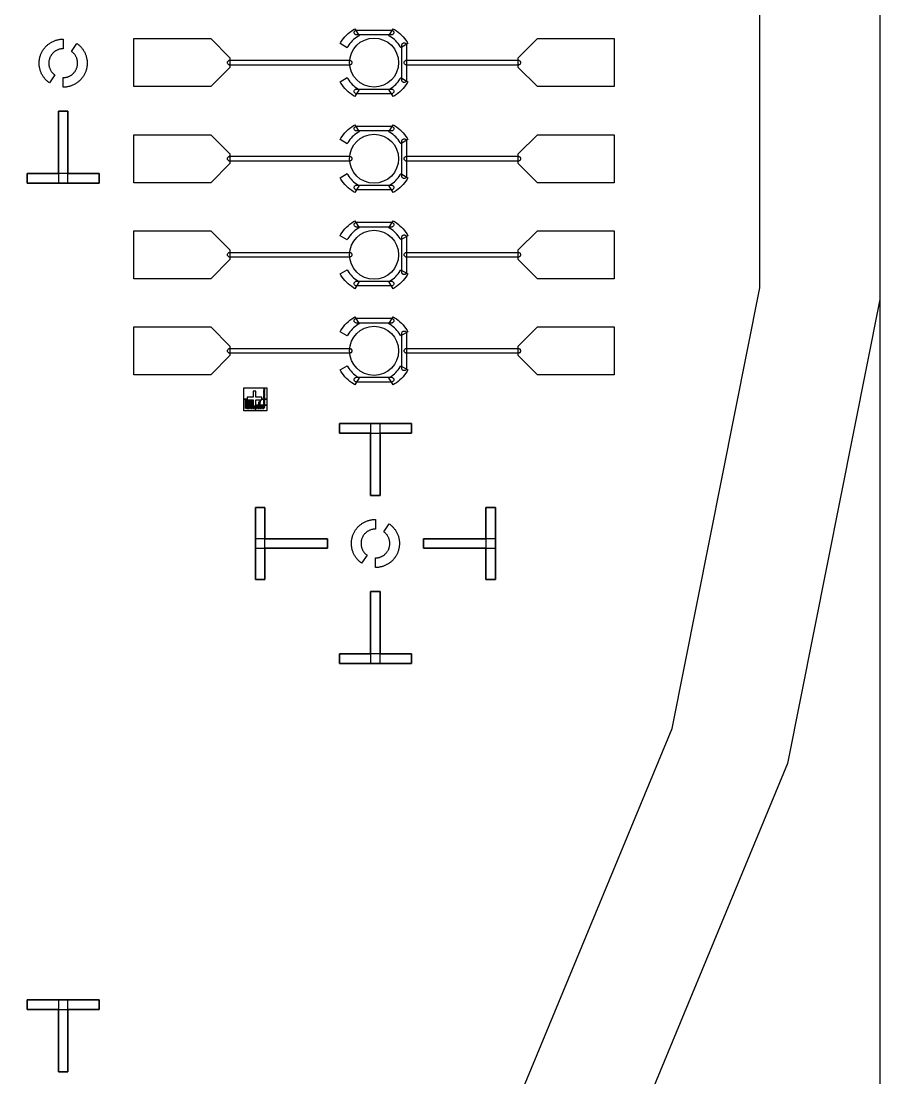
# Model space of a CAD drawing. Extents: x -17000 to 83000, y -61000 to 39000.
# Drawn here: x 65125 to 83000, y -32126 to -10126 of the extents above; entities that cross this region are included whole.
import ezdxf

# ---------------------------------------------------------------- set-up
doc = ezdxf.new("R2010")
doc.units = 0
doc.layers.add('Boundaries', color=3, linetype='CONTINUOUS')
doc.layers.add('Central Electrodes', color=2, linetype='CONTINUOUS')

# ---------------------------------------------------------------- blocks, each defined once
blk = doc.blocks.new('Half_moon_alignment1')
at = {"layer": 'Central Electrodes'}
for points in [[(-286.79, -409.58), (-299.5, -400.5), (-311.75, -391), (-324, -381), (-335.75, -370.75), (-347, -360), (-358, -349), (-368.75, -337.5), (-379.25, -326), (-389.25, -314), (-398.75, -301.5), (-408, -289), (-417, -276), (-425.25, -263), (-433.25, -249.5), (-441, -236), (-448, -222), (-454.75, -208), (-461, -193.5), (-466.75, -179), (-472.25, -164.5), (-477.25, -149.5), (-481.5, -134.5), (-485.5, -119.5), (-489, -104.25), (-492, -89), (-494.5, -73.5), (-496.75, -58), (-498.25, -42.5), (-499.25, -27), (-500, -11.25), (-500, 4.25), (-499.75, 20), (-498.75, 35.5), (-497.5, 51), (-495.5, 66.5), (-493.25, 82), (-490.5, 97.5), (-487.25, 112.75), (-483.5, 127.75), (-479.25, 143), (-474.5, 157.75), (-469.25, 172.5), (-463.75, 187), (-457.75, 201.5), (-451, 215.75), (-444.25, 229.75), (-436.75, 243.5), (-429, 257), (-420.75, 270.25), (-412, 283.25), (-403, 296), (-393.5, 308.5), (-383.75, 320.5), (-373.5, 332.5), (-363, 344), (-352, 355), (-340.75, 366), (-329.25, 376.5), (-317.25, 386.5), (-305, 396.25), (-292.5, 405.5), (-279.75, 414.5), (-266.5, 423), (-253.25, 431.25), (-239.75, 438.75), (-225.75, 446), (-211.75, 453), (-197.5, 459.25), (-183, 465.25), (-168.5, 470.75), (-153.75, 475.75), (-138.75, 480.5), (-123.75, 484.5), (-108.5, 488), (-93.25, 491.25), (-77.75, 494), (-62.25, 496.25), (-46.75, 497.75), (-31.25, 499), (-15.5, 499.75), (0, 500), (0, 300), (-12, 299.75), (-24, 299), (-36, 297.75), (-48, 296.25), (-59.75, 294), (-71.5, 291.25), (-83.25, 288.25), (-94.75, 284.75), (-106.25, 280.75), (-117.25, 276.25), (-128.25, 271.25), (-139, 265.75), (-149.75, 260), (-160, 253.75), (-170, 247.25), (-179.75, 240.25), (-189.25, 232.75), (-198.5, 225), (-207.5, 216.75), (-216, 208.25), (-224.25, 199.5), (-232, 190.25), (-239.5, 180.75), (-246.5, 171), (-253.25, 161), (-259.5, 150.75), (-265.25, 140.25), (-270.75, 129.5), (-275.75, 118.5), (-280.25, 107.25), (-284.25, 96), (-288, 84.5), (-291, 72.75), (-293.75, 61), (-296, 49.25), (-297.75, 37.25), (-299, 25.25), (-299.75, 13.25), (-300, 1.25), (-299.75, -10.75), (-299.25, -22.75), (-298, -34.75), (-296.25, -46.75), (-294.25, -58.75), (-291.75, -70.5), (-288.5, -82), (-285, -93.5), (-281, -105), (-276.75, -116.25), (-271.75, -127.25), (-266.5, -138), (-260.75, -148.5), (-254.5, -159), (-248, -169), (-241, -178.75), (-233.5, -188.25), (-225.75, -197.5), (-217.75, -206.5), (-209.25, -215), (-200.5, -223.25), (-191.25, -231.25), (-181.75, -238.75), (-172.07, -245.75)], [(0, -500), (0, -300), (12, -299.75), (24, -299), (36, -297.75), (48, -296.25), (59.75, -294), (71.5, -291.25), (83.25, -288.25), (94.75, -284.75), (106.25, -280.75), (117.25, -276.25), (128.25, -271.25), (139, -265.75), (149.75, -260), (160, -253.75), (170, -247.25), (179.75, -240.25), (189.25, -232.75), (198.5, -225), (207.5, -216.75), (216, -208.25), (224.25, -199.5), (232, -190.25), (239.5, -180.75), (246.5, -171), (253.25, -161), (259.5, -150.75), (265.25, -140.25), (270.75, -129.5), (275.75, -118.5), (280.25, -107.25), (284.25, -96), (288, -84.5), (291, -72.75), (293.75, -61), (296, -49.25), (297.75, -37.25), (299, -25.25), (299.75, -13.25), (300, -1.25), (299.75, 10.75), (299.25, 22.75), (298, 34.75), (296.25, 46.75), (294.25, 58.75), (291.75, 70.5), (288.5, 82), (285, 93.5), (281, 105), (276.75, 116.25), (271.75, 127.25), (266.5, 138), (260.75, 148.5), (254.5, 159), (248, 169), (241, 178.75), (233.5, 188.25), (225.75, 197.5), (217.75, 206.5), (209.25, 215), (200.5, 223.25), (191.25, 231.25), (181.75, 238.75), (172.07, 245.75), (286.79, 409.58), (299.5, 400.5), (311.75, 391), (324, 381), (335.75, 370.75), (347, 360), (358, 349), (368.75, 337.5), (379.25, 326), (389.25, 314), (398.75, 301.5), (408, 289), (417, 276), (425.25, 263), (433.25, 249.5), (441, 236), (448, 222), (454.75, 208), (461, 193.5), (466.75, 179), (472.25, 164.5), (477.25, 149.5), (481.5, 134.5), (485.5, 119.5), (489, 104.25), (492, 89), (494.5, 73.5), (496.75, 58), (498.25, 42.5), (499.25, 27), (500, 11.25), (500, -4.25), (499.75, -20), (498.75, -35.5), (497.5, -51), (495.5, -66.5), (493.25, -82), (490.5, -97.5), (487.25, -112.75), (483.5, -127.75), (479.25, -143), (474.5, -157.75), (469.25, -172.5), (463.75, -187), (457.75, -201.5), (451, -215.75), (444.25, -229.75), (436.75, -243.5), (429, -257), (420.75, -270.25), (412, -283.25), (403, -296), (393.5, -308.5), (383.75, -320.5), (373.5, -332.5), (363, -344), (352, -355), (340.75, -366), (329.25, -376.5), (317.25, -386.5), (305, -396.25), (292.5, -405.5), (279.75, -414.5), (266.5, -423), (253.25, -431.25), (239.75, -438.75), (225.75, -446), (211.75, -453), (197.5, -459.25), (183, -465.25), (168.5, -470.75), (153.75, -475.75), (138.75, -480.5), (123.75, -484.5), (108.5, -488), (93.25, -491.25), (77.75, -494), (62.25, -496.25), (46.75, -497.75), (31.25, -499), (15.5, -499.75)]]:
    blk.add_lwpolyline(points, close=True, dxfattribs=at)
blk = doc.blocks.new('BIG_photolith_alignment1')
at = {"layer": 'Central Electrodes'}
for points in [[(-225, -17.5), (-225, 225), (210, 225), (210, 190), (190, 190), (190, 185), (210, 185), (210, 180.5), (190, 180.5), (190, 175.5), (210, 175.5), (210, 171), (190, 171), (190, 166), (210, 166), (210, 161.5), (190, 161.5), (190, 156.5), (210, 156.5), (210, 152), (190, 152), (190, 147), (210, 147), (210, 142.5), (190, 142.5), (190, 137.5), (210, 137.5), (210, 133), (190, 133), (190, 128), (210, 128), (210, 123.5), (190, 123.5), (190, 118.5), (210, 118.5), (210, 114), (190, 114), (190, 109), (210, 109), (210, 104.5), (190, 104.5), (190, 99.5), (210, 99.5), (210, 95), (190, 95), (190, 90), (210, 90), (210, 85.5), (190, 85.5), (190, 80.5), (210, 80.5), (210, 76), (190, 76), (190, 71), (210, 71), (210, 66.5), (190, 66.5), (190, 61.5), (210, 61.5), (210, 57), (190, 57), (190, 52), (210, 52), (210, 47.5), (190, 47.5), (190, 42.5), (210, 42.5), (210, 38), (190, 38), (190, 33), (210, 33), (210, 28.5), (190, 28.5), (190, 23.5), (210, 23.5), (210, 19), (190, 19), (190, 14), (210, 14), (210, 9.5), (190, 9.5), (190, 4.5), (210, 4.5), (210, 0), (185, 0), (185, -5), (210, -5), (210, -9.5), (190, -9.5), (190, -14.5), (210, -14.5), (210, 225), (260, 225), (260, -17.5), (150, -17.5), (150, 25), (25, 25), (25, 150), (-25, 150), (-25, 25), (-150, 25), (-150, -17.5)], [(-225, -260), (-225, -17.5), (-185, -17.5), (-185, -190), (-190, -190), (-190, -210), (-185, -210), (-185, -17.5), (-175.5, -17.5), (-175.5, -190), (-180.5, -190), (-180.5, -210), (-175.5, -210), (-175.5, -17.5), (-166, -17.5), (-166, -190), (-171, -190), (-171, -210), (-166, -210), (-166, -17.5), (-156.5, -17.5), (-156.5, -190), (-161.5, -190), (-161.5, -210), (-156.5, -210), (-156.5, -17.5), (-150, -17.5), (-150, -25), (-147, -25), (-147, -190), (-152, -190), (-152, -210), (-147, -210), (-147, -25), (-137.5, -25), (-137.5, -190), (-142.5, -190), (-142.5, -210), (-137.5, -210), (-137.5, -25), (-128, -25), (-128, -190), (-133, -190), (-133, -210), (-128, -210), (-128, -25), (-118.5, -25), (-118.5, -190), (-123.5, -190), (-123.5, -210), (-118.5, -210), (-118.5, -25), (-109, -25), (-109, -190), (-114, -190), (-114, -210), (-109, -210), (-109, -25), (-99.5, -25), (-99.5, -190), (-104.5, -190), (-104.5, -210), (-99.5, -210), (-99.5, -25), (-90, -25), (-90, -190), (-95, -190), (-95, -210), (-90, -210), (-90, -25), (-80.5, -25), (-80.5, -190), (-85.5, -190), (-85.5, -210), (-80.5, -210), (-80.5, -25), (-71, -25), (-71, -190), (-76, -190), (-76, -210), (-71, -210), (-71, -25), (-61.5, -25), (-61.5, -190), (-66.5, -190), (-66.5, -210), (-61.5, -210), (-61.5, -25), (-52, -25), (-52, -190), (-57, -190), (-57, -210), (-52, -210), (-52, -25), (-42.5, -25), (-42.5, -190), (-47.5, -190), (-47.5, -210), (-42.5, -210), (-42.5, -25), (-33, -25), (-33, -190), (-38, -190), (-38, -210), (-33, -210), (-33, -25), (-25, -25), (-25, -150), (-23.5, -150), (-23.5, -190), (-28.5, -190), (-28.5, -210), (-23.5, -210), (-23.5, -150), (-14, -150), (-14, -190), (-19, -190), (-19, -210), (-14, -210), (-14, -150), (-4.5, -150), (-4.5, -190), (-9.5, -190), (-9.5, -210), (-4.5, -210), (-4.5, -150), (5, -150), (5, -185), (0, -185), (0, -210), (5, -210), (5, -150), (14.5, -150), (14.5, -190), (9.5, -190), (9.5, -210), (14.5, -210), (14.5, -150), (17.5, -150), (17.5, -260)], [(17.5, -260), (17.5, -150), (24, -150), (24, -190), (19, -190), (19, -210), (24, -210), (24, -150), (25, -150), (25, -138.75), (33.5, -138.75), (33.5, -190), (28.5, -190), (28.5, -210), (33.5, -210), (33.5, -138.75), (43, -138.75), (43, -190), (38, -190), (38, -210), (43, -210), (43, -138.75), (52.5, -138.75), (52.5, -190), (47.5, -190), (47.5, -210), (52.5, -210), (52.5, -138.75), (62, -138.75), (62, -190), (57, -190), (57, -210), (62, -210), (62, -138.75), (71.5, -138.75), (71.5, -190), (66.5, -190), (66.5, -210), (71.5, -210), (71.5, -138.75), (81, -138.75), (81, -190), (76, -190), (76, -210), (81, -210), (81, -138.75), (90.5, -138.75), (90.5, -190), (85.5, -190), (85.5, -210), (90.5, -210), (90.5, -138.75), (100, -138.75), (100, -190), (95, -190), (95, -210), (100, -210), (100, -138.75), (109.5, -138.75), (109.5, -190), (104.5, -190), (104.5, -210), (109.5, -210), (109.5, -138.75), (119, -138.75), (119, -190), (114, -190), (114, -210), (119, -210), (119, -138.75), (128.5, -138.75), (128.5, -190), (123.5, -190), (123.5, -210), (128.5, -210), (128.5, -138.75), (138, -138.75), (138, -190), (133, -190), (133, -210), (138, -210), (138, -138.75), (147.5, -138.75), (147.5, -190), (142.5, -190), (142.5, -210), (147.5, -210), (147.5, -138.75), (157, -138.75), (157, -190), (152, -190), (152, -210), (157, -210), (157, -138.75), (166.5, -138.75), (166.5, -190), (161.5, -190), (161.5, -210), (166.5, -210), (166.5, -138.75), (176, -138.75), (176, -190), (171, -190), (171, -210), (176, -210), (176, -138.75), (185.5, -138.75), (185.5, -190), (180.5, -190), (180.5, -210), (185.5, -210), (185.5, -138.75), (210, -138.75), (210, -142.5), (190, -142.5), (190, -147.5), (210, -147.5), (210, -152), (190, -152), (190, -157), (210, -157), (210, -161.5), (190, -161.5), (190, -166.5), (210, -166.5), (210, -171), (190, -171), (190, -176), (210, -176), (210, -180.5), (190, -180.5), (190, -185.5), (210, -185.5), (210, -190), (190, -190), (190, -210), (195, -210), (195, -195), (210, -195), (210, -138.75), (260, -138.75), (260, -260)], [(25, -138.75), (25, -25), (117.5, -25), (117.5, -77.5), (82.5, -77.5), (82.5, -122.5), (117.5, -122.5), (117.5, -25), (150, -25), (150, -17.5), (210, -17.5), (210, -19), (190, -19), (190, -24), (210, -24), (210, -28.5), (190, -28.5), (190, -33.5), (210, -33.5), (210, -38), (190, -38), (190, -43), (210, -43), (210, -47.5), (190, -47.5), (190, -52.5), (210, -52.5), (210, -57), (190, -57), (190, -62), (210, -62), (210, -66.5), (190, -66.5), (190, -71.5), (210, -71.5), (210, -76), (190, -76), (190, -81), (210, -81), (210, -85.5), (190, -85.5), (190, -90.5), (210, -90.5), (210, -95), (190, -95), (190, -100), (210, -100), (210, -104.5), (190, -104.5), (190, -109.5), (210, -109.5), (210, -114), (190, -114), (190, -119), (210, -119), (210, -123.5), (190, -123.5), (190, -128.5), (210, -128.5), (210, -133), (190, -133), (190, -138), (210, -138), (210, -17.5), (260, -17.5), (260, -138.75)], [(92.5, -117.5), (87.5, -112.5), (87.5, -87.5), (92.5, -82.5), (107.5, -82.5), (112.5, -87.5), (112.5, -112.5), (107.5, -117.5), (92.5, -117.5), (92.5, -110), (95, -112.5), (105, -112.5), (107.5, -110), (107.5, -90), (105, -87.5), (95, -87.5), (92.5, -90)]]:
    blk.add_lwpolyline(points, close=True, dxfattribs=at)

msp = doc.modelspace()

# ---------------------------------------------------------------- linework, layer by layer
at = {"layer": 'Boundaries'}
msp.add_lwpolyline([(-17000, -61000), (-17000, 39000), (83000, 39000), (83000, -61000)], close=True, dxfattribs=at)
at = {"layer": 'Central Electrodes'}
for points in [[(37924.57, 39000), (47584.462, 37078.528), (56683.881, 33309.425), (64873.142, 27837.536), (71837.536, 20873.142), (77309.425, 12683.881), (81078.528, 3584.462), (83000, -6075.43), (83000, -15924.57), (81078.528, -25584.462), (77309.425, -34683.881), (71837.536, -42873.142), (64873.142, -49837.536), (56683.881, -55309.425), (47584.462, -59078.528), (37924.57, -61000)], [(37678.342, -58500), (46855.239, -56674.602), (55499.687, -53093.954), (63279.485, -47895.659), (69895.659, -41279.485), (75093.954, -33499.687), (78674.602, -24855.239), (80500, -15678.342), (80500, -6321.658), (78674.602, 2855.239), (75093.954, 11499.687), (69895.659, 19279.485), (63279.485, 25895.659), (55499.687, 31093.954), (46855.239, 34674.602), (37678.342, 36500)], [(65899.137, -11998.084), (65899.137, -13498.084)], [(66099.137, -11998.084), (65899.137, -11998.084)], [(66099.137, -13498.084), (66099.137, -11998.084)], [(66749.137, -13298.084), (65249.137, -13298.084)], [(65249.137, -13298.084), (65249.137, -13498.084)], [(66749.137, -13498.084), (66749.137, -13298.084)], [(65249.137, -13498.084), (66749.137, -13498.084)], [(65899.137, -13498.084), (66099.137, -13498.084)], [(73249.865, -18501.916), (71749.865, -18501.916)], [(71749.865, -18501.916), (71749.865, -18701.916)], [(72399.865, -18501.916), (72399.865, -20001.916)], [(72599.865, -18501.916), (72399.865, -18501.916)], [(72599.865, -20001.916), (72599.865, -18501.916)], [(73249.865, -18701.916), (73249.865, -18501.916)], [(71749.865, -18701.916), (73249.865, -18701.916)], [(72399.865, -20001.916), (72599.865, -20001.916)], [(69999.865, -20251.916), (69999.865, -21751.916)], [(70199.865, -20251.916), (69999.865, -20251.916)], [(70199.865, -21751.916), (70199.865, -20251.916)], [(74800.136, -20250.973), (74800.136, -21750.973)], [(75000.136, -20250.973), (74800.136, -20250.973)], [(75000.136, -21750.973), (75000.136, -20250.973)], [(71499.865, -20901.916), (69999.865, -20901.916)], [(69999.865, -20901.916), (69999.865, -21101.916)], [(69999.865, -21101.916), (71499.865, -21101.916)], [(71499.865, -21101.916), (71499.865, -20901.916)], [(75000.136, -20900.973), (73500.136, -20900.973)], [(73500.136, -20900.973), (73500.136, -21100.973)], [(73500.136, -21100.973), (75000.136, -21100.973)], [(75000.136, -21100.973), (75000.136, -20900.973)], [(69999.865, -21751.916), (70199.865, -21751.916)], [(74800.136, -21750.973), (75000.136, -21750.973)], [(72399.137, -21998.084), (72399.137, -23498.084)], [(72599.137, -21998.084), (72399.137, -21998.084)], [(72599.137, -23498.084), (72599.137, -21998.084)], [(71749.137, -23298.084), (71749.137, -23498.084)], [(73249.137, -23298.084), (71749.137, -23298.084)], [(73249.137, -23498.084), (73249.137, -23298.084)], [(71749.137, -23498.084), (73249.137, -23498.084)], [(72399.137, -23498.084), (72599.137, -23498.084)], [(65249.865, -30501.916), (65249.865, -30701.916)], [(66749.865, -30501.916), (65249.865, -30501.916)], [(65899.865, -30501.916), (65899.865, -32001.916)], [(66099.865, -30501.916), (65899.865, -30501.916)], [(66099.865, -32001.916), (66099.865, -30501.916)], [(66749.865, -30701.916), (66749.865, -30501.916)], [(65249.865, -30701.916), (66749.865, -30701.916)], [(65899.865, -32001.916), (66099.865, -32001.916)]]:
    msp.add_lwpolyline(points, dxfattribs=at)
for points in [[(71910.987, -10679.021), (71763.764, -10594.021), (71780.547, -10564.95), (71806.451, -10525.567), (71834.598, -10487.759), (71864.898, -10451.648), (71897.245, -10417.362), (71931.531, -10385.015), (71967.642, -10354.715), (72005.45, -10326.568), (72044.833, -10300.664), (72073.904, -10283.881), (72158.904, -10431.104), (72134.117, -10445.416), (72103.001, -10465.882), (72073.123, -10488.124), (72044.595, -10512.062), (72017.504, -10537.621), (71991.945, -10564.712), (71968.007, -10593.24), (71945.765, -10623.118), (71925.299, -10654.234)], [(72102.819, -10412.493), (72093.16, -10410.572), (72084.06, -10406.802), (72075.871, -10401.331), (72068.906, -10394.366), (72063.435, -10386.177), (72059.665, -10377.077), (72057.744, -10367.418), (72057.744, -10357.568), (72059.665, -10347.909), (72063.435, -10338.809), (72068.906, -10330.62), (72075.871, -10323.655), (72084.06, -10318.184), (72093.16, -10314.414), (72102.819, -10312.493), (72837.669, -10312.493), (72847.328, -10314.414), (72856.428, -10318.184), (72864.617, -10323.655), (72871.582, -10330.62), (72877.053, -10338.809), (72880.823, -10347.909), (72882.744, -10357.568), (72882.744, -10367.418), (72880.823, -10377.077), (72877.053, -10386.177), (72871.582, -10394.366), (72864.617, -10401.331), (72856.428, -10406.802), (72847.328, -10410.572), (72837.669, -10412.493)], [(73029.501, -10679.021), (73015.189, -10654.234), (72994.723, -10623.118), (72972.481, -10593.24), (72948.543, -10564.712), (72922.984, -10537.621), (72895.893, -10512.062), (72867.365, -10488.124), (72837.487, -10465.882), (72806.371, -10445.416), (72781.584, -10431.104), (72866.584, -10283.881), (72895.655, -10300.664), (72935.038, -10326.568), (72972.846, -10354.715), (73008.957, -10385.015), (73043.243, -10417.362), (73075.59, -10451.648), (73105.89, -10487.759), (73134.037, -10525.567), (73159.941, -10564.95), (73176.724, -10594.022)], [(67470.244, -11490.361), (67470.244, -10490.361), (69070.244, -10490.361), (69470.244, -10890.361), (69470.244, -11090.361), (69070.244, -11490.361)], [(75870.244, -11490.361), (75470.244, -11090.361), (75470.244, -10890.361), (75870.244, -10490.361), (77470.244, -10490.361), (77470.244, -11490.361)], [(73093.187, -11402.861), (73083.528, -11400.94), (73074.428, -11397.17), (73066.239, -11391.699), (73059.274, -11384.734), (73053.803, -11376.545), (73050.033, -11367.445), (73048.112, -11357.786), (73048.112, -10622.936), (73050.033, -10613.277), (73053.803, -10604.177), (73059.274, -10595.988), (73066.239, -10589.023), (73074.428, -10583.552), (73083.528, -10579.782), (73093.187, -10577.861), (73103.037, -10577.861), (73112.696, -10579.782), (73121.796, -10583.552), (73129.985, -10589.023), (73136.95, -10595.988), (73142.421, -10604.177), (73146.191, -10613.277), (73148.112, -10622.936), (73148.112, -11357.786), (73146.191, -11367.445), (73142.421, -11376.545), (73136.95, -11384.734), (73129.985, -11391.699), (73121.796, -11397.17), (73112.696, -11400.94), (73103.037, -11402.861)], [(69465.319, -11040.361), (69455.66, -11038.44), (69446.56, -11034.67), (69438.371, -11029.199), (69431.406, -11022.234), (69425.935, -11014.045), (69422.165, -11004.945), (69420.244, -10995.286), (69420.244, -10985.436), (69422.165, -10975.777), (69425.935, -10966.677), (69431.406, -10958.488), (69438.371, -10951.523), (69446.56, -10946.052), (69455.66, -10942.282), (69465.319, -10940.361), (71964.917, -10940.361), (71974.576, -10942.282), (71983.676, -10946.052), (71991.865, -10951.523), (71998.83, -10958.488), (72004.301, -10966.677), (72008.071, -10975.777), (72009.992, -10985.436), (72009.992, -10995.286), (72008.071, -11004.945), (72004.301, -11014.045), (71998.83, -11022.234), (71991.865, -11029.199), (71983.676, -11034.67), (71974.576, -11038.44), (71964.917, -11040.361)], [(73143.187, -11040.361), (73133.528, -11038.44), (73124.428, -11034.67), (73116.239, -11029.199), (73109.274, -11022.234), (73103.803, -11014.045), (73100.033, -11004.945), (73098.112, -10995.286), (73098.112, -10985.436), (73100.033, -10975.777), (73103.803, -10966.677), (73109.274, -10958.488), (73116.239, -10951.523), (73124.428, -10946.052), (73133.528, -10942.282), (73143.187, -10940.361), (75475.169, -10940.361), (75484.828, -10942.282), (75493.928, -10946.052), (75502.117, -10951.523), (75509.082, -10958.488), (75514.553, -10966.677), (75518.323, -10975.777), (75520.244, -10985.436), (75520.244, -10995.286), (75518.323, -11004.945), (75514.553, -11014.045), (75509.082, -11022.234), (75502.117, -11029.199), (75493.928, -11034.67), (75484.828, -11038.44), (75475.169, -11040.361)], [(72073.904, -11696.841), (72044.833, -11680.058), (72005.45, -11654.155), (71967.642, -11626.007), (71931.531, -11595.707), (71897.245, -11563.36), (71864.898, -11529.074), (71834.598, -11492.963), (71806.451, -11455.155), (71780.547, -11415.772), (71763.764, -11386.701), (71910.987, -11301.701), (71925.299, -11326.488), (71945.765, -11357.604), (71968.007, -11387.482), (71991.945, -11416.01), (72017.504, -11443.101), (72044.595, -11468.66), (72073.123, -11492.598), (72103.001, -11514.841), (72134.117, -11535.306), (72158.904, -11549.618)], [(72866.584, -11696.841), (72781.584, -11549.618), (72806.371, -11535.306), (72837.487, -11514.841), (72867.365, -11492.598), (72895.893, -11468.66), (72922.984, -11443.101), (72948.543, -11416.01), (72972.481, -11387.482), (72994.723, -11357.604), (73015.189, -11326.488), (73029.501, -11301.701), (73176.724, -11386.701), (73159.941, -11415.772), (73134.037, -11455.155), (73105.89, -11492.963), (73075.59, -11529.074), (73043.243, -11563.36), (73008.957, -11595.707), (72972.846, -11626.007), (72935.038, -11654.155), (72895.655, -11680.058)], [(72102.819, -11640.361), (72093.16, -11638.44), (72084.06, -11634.67), (72075.871, -11629.199), (72068.906, -11622.234), (72063.435, -11614.045), (72059.665, -11604.945), (72057.744, -11595.286), (72057.744, -11585.436), (72059.665, -11575.777), (72063.435, -11566.677), (72068.906, -11558.488), (72075.871, -11551.523), (72084.06, -11546.052), (72093.16, -11542.282), (72102.819, -11540.361), (72837.669, -11540.361), (72847.328, -11542.282), (72856.428, -11546.052), (72864.617, -11551.523), (72871.582, -11558.488), (72877.053, -11566.677), (72880.823, -11575.777), (72882.744, -11585.436), (72882.744, -11595.286), (72880.823, -11604.945), (72877.053, -11614.045), (72871.582, -11622.234), (72864.617, -11629.199), (72856.428, -11634.67), (72847.328, -11638.44), (72837.669, -11640.361)], [(65249.137, -13498.084), (65249.137, -13298.084), (65899.137, -13298.084), (65899.137, -11998.084), (66099.137, -11998.084), (66099.137, -13298.084), (66749.137, -13298.084), (66749.137, -13498.084)], [(71910.987, -12679.021), (71763.764, -12594.021), (71780.547, -12564.95), (71806.451, -12525.567), (71834.598, -12487.759), (71864.898, -12451.648), (71897.245, -12417.362), (71931.531, -12385.015), (71967.642, -12354.715), (72005.45, -12326.568), (72044.833, -12300.664), (72073.904, -12283.881), (72158.904, -12431.104), (72134.117, -12445.416), (72103.001, -12465.882), (72073.123, -12488.124), (72044.595, -12512.062), (72017.504, -12537.621), (71991.945, -12564.712), (71968.007, -12593.24), (71945.765, -12623.118), (71925.299, -12654.234)], [(72102.819, -12412.493), (72093.16, -12410.572), (72084.06, -12406.802), (72075.871, -12401.331), (72068.906, -12394.366), (72063.435, -12386.177), (72059.665, -12377.077), (72057.744, -12367.418), (72057.744, -12357.568), (72059.665, -12347.909), (72063.435, -12338.809), (72068.906, -12330.62), (72075.871, -12323.655), (72084.06, -12318.184), (72093.16, -12314.414), (72102.819, -12312.493), (72837.669, -12312.493), (72847.328, -12314.414), (72856.428, -12318.184), (72864.617, -12323.655), (72871.582, -12330.62), (72877.053, -12338.809), (72880.823, -12347.909), (72882.744, -12357.568), (72882.744, -12367.418), (72880.823, -12377.077), (72877.053, -12386.177), (72871.582, -12394.366), (72864.617, -12401.331), (72856.428, -12406.802), (72847.328, -12410.572), (72837.669, -12412.493)], [(73029.501, -12679.021), (73015.189, -12654.234), (72994.723, -12623.118), (72972.481, -12593.24), (72948.543, -12564.712), (72922.984, -12537.621), (72895.893, -12512.062), (72867.365, -12488.124), (72837.487, -12465.882), (72806.371, -12445.416), (72781.584, -12431.104), (72866.584, -12283.881), (72895.655, -12300.664), (72935.038, -12326.568), (72972.846, -12354.715), (73008.957, -12385.015), (73043.243, -12417.362), (73075.59, -12451.648), (73105.89, -12487.759), (73134.037, -12525.567), (73159.941, -12564.95), (73176.724, -12594.021)], [(67470.244, -13490.361), (67470.244, -12490.361), (69070.244, -12490.361), (69470.244, -12890.361), (69470.244, -13090.361), (69070.244, -13490.361)], [(75870.244, -13490.361), (75470.244, -13090.361), (75470.244, -12890.361), (75870.244, -12490.361), (77470.244, -12490.361), (77470.244, -13490.361)], [(73093.187, -13402.861), (73083.528, -13400.94), (73074.428, -13397.17), (73066.239, -13391.699), (73059.274, -13384.734), (73053.803, -13376.545), (73050.033, -13367.445), (73048.112, -13357.786), (73048.112, -12622.936), (73050.033, -12613.277), (73053.803, -12604.177), (73059.274, -12595.988), (73066.239, -12589.023), (73074.428, -12583.552), (73083.528, -12579.782), (73093.187, -12577.861), (73103.037, -12577.861), (73112.696, -12579.782), (73121.796, -12583.552), (73129.985, -12589.023), (73136.95, -12595.988), (73142.421, -12604.177), (73146.191, -12613.277), (73148.112, -12622.936), (73148.112, -13357.786), (73146.191, -13367.445), (73142.421, -13376.545), (73136.95, -13384.734), (73129.985, -13391.699), (73121.796, -13397.17), (73112.696, -13400.94), (73103.037, -13402.861)], [(69465.319, -13040.361), (69455.66, -13038.44), (69446.56, -13034.67), (69438.371, -13029.199), (69431.406, -13022.234), (69425.935, -13014.045), (69422.165, -13004.945), (69420.244, -12995.286), (69420.244, -12985.436), (69422.165, -12975.777), (69425.935, -12966.677), (69431.406, -12958.488), (69438.371, -12951.523), (69446.56, -12946.052), (69455.66, -12942.282), (69465.319, -12940.361), (71964.917, -12940.361), (71974.576, -12942.282), (71983.676, -12946.052), (71991.865, -12951.523), (71998.83, -12958.488), (72004.301, -12966.677), (72008.071, -12975.777), (72009.992, -12985.436), (72009.992, -12995.286), (72008.071, -13004.945), (72004.301, -13014.045), (71998.83, -13022.234), (71991.865, -13029.199), (71983.676, -13034.67), (71974.576, -13038.44), (71964.917, -13040.361)], [(73143.187, -13040.361), (73133.528, -13038.44), (73124.428, -13034.67), (73116.239, -13029.199), (73109.274, -13022.234), (73103.803, -13014.045), (73100.033, -13004.945), (73098.112, -12995.286), (73098.112, -12985.436), (73100.033, -12975.777), (73103.803, -12966.677), (73109.274, -12958.488), (73116.239, -12951.523), (73124.428, -12946.052), (73133.528, -12942.282), (73143.187, -12940.361), (75475.169, -12940.361), (75484.828, -12942.282), (75493.928, -12946.052), (75502.117, -12951.523), (75509.082, -12958.488), (75514.553, -12966.677), (75518.323, -12975.777), (75520.244, -12985.436), (75520.244, -12995.286), (75518.323, -13004.945), (75514.553, -13014.045), (75509.082, -13022.234), (75502.117, -13029.199), (75493.928, -13034.67), (75484.828, -13038.44), (75475.169, -13040.361)], [(72073.904, -13696.841), (72044.833, -13680.058), (72005.45, -13654.155), (71967.642, -13626.007), (71931.531, -13595.707), (71897.245, -13563.36), (71864.898, -13529.074), (71834.598, -13492.963), (71806.451, -13455.155), (71780.547, -13415.772), (71763.764, -13386.701), (71910.987, -13301.701), (71925.299, -13326.488), (71945.765, -13357.604), (71968.007, -13387.482), (71991.945, -13416.01), (72017.504, -13443.101), (72044.595, -13468.66), (72073.123, -13492.598), (72103.001, -13514.841), (72134.117, -13535.306), (72158.904, -13549.618)], [(72866.584, -13696.841), (72781.584, -13549.618), (72806.371, -13535.306), (72837.487, -13514.841), (72867.365, -13492.598), (72895.893, -13468.66), (72922.984, -13443.101), (72948.543, -13416.01), (72972.481, -13387.482), (72994.723, -13357.604), (73015.189, -13326.488), (73029.501, -13301.701), (73176.724, -13386.701), (73159.941, -13415.772), (73134.037, -13455.155), (73105.89, -13492.963), (73075.59, -13529.074), (73043.243, -13563.36), (73008.957, -13595.707), (72972.846, -13626.007), (72935.038, -13654.155), (72895.655, -13680.058)], [(72102.819, -13640.361), (72093.16, -13638.44), (72084.06, -13634.67), (72075.871, -13629.199), (72068.906, -13622.234), (72063.435, -13614.045), (72059.665, -13604.945), (72057.744, -13595.286), (72057.744, -13585.436), (72059.665, -13575.777), (72063.435, -13566.677), (72068.906, -13558.488), (72075.871, -13551.523), (72084.06, -13546.052), (72093.16, -13542.282), (72102.819, -13540.361), (72837.669, -13540.361), (72847.328, -13542.282), (72856.428, -13546.052), (72864.617, -13551.523), (72871.582, -13558.488), (72877.053, -13566.677), (72880.823, -13575.777), (72882.744, -13585.436), (72882.744, -13595.286), (72880.823, -13604.945), (72877.053, -13614.045), (72871.582, -13622.234), (72864.617, -13629.199), (72856.428, -13634.67), (72847.328, -13638.44), (72837.669, -13640.361)], [(71910.987, -14679.021), (71763.764, -14594.021), (71780.547, -14564.95), (71806.451, -14525.567), (71834.598, -14487.759), (71864.898, -14451.648), (71897.245, -14417.362), (71931.531, -14385.015), (71967.642, -14354.715), (72005.45, -14326.568), (72044.833, -14300.664), (72073.904, -14283.881), (72158.904, -14431.104), (72134.117, -14445.416), (72103.001, -14465.882), (72073.123, -14488.124), (72044.595, -14512.062), (72017.504, -14537.621), (71991.945, -14564.712), (71968.007, -14593.24), (71945.765, -14623.118), (71925.299, -14654.234)], [(73029.501, -14679.021), (73015.189, -14654.234), (72994.723, -14623.118), (72972.481, -14593.24), (72948.543, -14564.712), (72922.984, -14537.621), (72895.893, -14512.062), (72867.365, -14488.124), (72837.487, -14465.882), (72806.371, -14445.416), (72781.584, -14431.104), (72866.584, -14283.881), (72895.655, -14300.664), (72935.038, -14326.568), (72972.846, -14354.715), (73008.957, -14385.015), (73043.243, -14417.362), (73075.59, -14451.648), (73105.89, -14487.759), (73134.037, -14525.567), (73159.941, -14564.95), (73176.724, -14594.022)], [(67470.244, -15490.361), (67470.244, -14490.361), (69070.244, -14490.361), (69470.244, -14890.361), (69470.244, -15090.361), (69070.244, -15490.361)], [(72102.819, -14412.493), (72093.16, -14410.572), (72084.06, -14406.802), (72075.871, -14401.331), (72068.906, -14394.366), (72063.435, -14386.177), (72059.665, -14377.077), (72057.744, -14367.418), (72057.744, -14357.568), (72059.665, -14347.909), (72063.435, -14338.809), (72068.906, -14330.62), (72075.871, -14323.655), (72084.06, -14318.184), (72093.16, -14314.414), (72102.819, -14312.493), (72837.669, -14312.493), (72847.328, -14314.414), (72856.428, -14318.184), (72864.617, -14323.655), (72871.582, -14330.62), (72877.053, -14338.809), (72880.823, -14347.909), (72882.744, -14357.568), (72882.744, -14367.418), (72880.823, -14377.077), (72877.053, -14386.177), (72871.582, -14394.366), (72864.617, -14401.331), (72856.428, -14406.802), (72847.328, -14410.572), (72837.669, -14412.493)], [(75870.244, -15490.361), (75470.244, -15090.361), (75470.244, -14890.361), (75870.244, -14490.361), (77470.244, -14490.361), (77470.244, -15490.361)], [(73093.187, -15402.861), (73083.528, -15400.94), (73074.428, -15397.17), (73066.239, -15391.699), (73059.274, -15384.734), (73053.803, -15376.545), (73050.033, -15367.445), (73048.112, -15357.786), (73048.112, -14622.936), (73050.033, -14613.277), (73053.803, -14604.177), (73059.274, -14595.988), (73066.239, -14589.023), (73074.428, -14583.552), (73083.528, -14579.782), (73093.187, -14577.861), (73103.037, -14577.861), (73112.696, -14579.782), (73121.796, -14583.552), (73129.985, -14589.023), (73136.95, -14595.988), (73142.421, -14604.177), (73146.191, -14613.277), (73148.112, -14622.936), (73148.112, -15357.786), (73146.191, -15367.445), (73142.421, -15376.545), (73136.95, -15384.734), (73129.985, -15391.699), (73121.796, -15397.17), (73112.696, -15400.94), (73103.037, -15402.861)], [(69465.319, -15040.361), (69455.66, -15038.44), (69446.56, -15034.67), (69438.371, -15029.199), (69431.406, -15022.234), (69425.935, -15014.045), (69422.165, -15004.945), (69420.244, -14995.286), (69420.244, -14985.436), (69422.165, -14975.777), (69425.935, -14966.677), (69431.406, -14958.488), (69438.371, -14951.523), (69446.56, -14946.052), (69455.66, -14942.282), (69465.319, -14940.361), (71964.917, -14940.361), (71974.576, -14942.282), (71983.676, -14946.052), (71991.865, -14951.523), (71998.83, -14958.488), (72004.301, -14966.677), (72008.071, -14975.777), (72009.992, -14985.436), (72009.992, -14995.286), (72008.071, -15004.945), (72004.301, -15014.045), (71998.83, -15022.234), (71991.865, -15029.199), (71983.676, -15034.67), (71974.576, -15038.44), (71964.917, -15040.361)], [(73143.187, -15040.361), (73133.528, -15038.44), (73124.428, -15034.67), (73116.239, -15029.199), (73109.274, -15022.234), (73103.803, -15014.045), (73100.033, -15004.945), (73098.112, -14995.286), (73098.112, -14985.436), (73100.033, -14975.777), (73103.803, -14966.677), (73109.274, -14958.488), (73116.239, -14951.523), (73124.428, -14946.052), (73133.528, -14942.282), (73143.187, -14940.361), (75475.169, -14940.361), (75484.828, -14942.282), (75493.928, -14946.052), (75502.117, -14951.523), (75509.082, -14958.488), (75514.553, -14966.677), (75518.323, -14975.777), (75520.244, -14985.436), (75520.244, -14995.286), (75518.323, -15004.945), (75514.553, -15014.045), (75509.082, -15022.234), (75502.117, -15029.199), (75493.928, -15034.67), (75484.828, -15038.44), (75475.169, -15040.361)], [(72073.904, -15696.841), (72044.833, -15680.058), (72005.45, -15654.155), (71967.642, -15626.007), (71931.531, -15595.707), (71897.245, -15563.36), (71864.898, -15529.074), (71834.598, -15492.963), (71806.451, -15455.155), (71780.547, -15415.772), (71763.764, -15386.701), (71910.987, -15301.701), (71925.299, -15326.488), (71945.765, -15357.604), (71968.007, -15387.482), (71991.945, -15416.01), (72017.504, -15443.101), (72044.595, -15468.66), (72073.123, -15492.598), (72103.001, -15514.841), (72134.117, -15535.306), (72158.904, -15549.618)], [(72866.584, -15696.841), (72781.584, -15549.618), (72806.371, -15535.306), (72837.487, -15514.841), (72867.365, -15492.598), (72895.893, -15468.66), (72922.984, -15443.101), (72948.543, -15416.01), (72972.481, -15387.482), (72994.723, -15357.604), (73015.189, -15326.488), (73029.501, -15301.701), (73176.724, -15386.701), (73159.941, -15415.772), (73134.037, -15455.155), (73105.89, -15492.963), (73075.59, -15529.074), (73043.243, -15563.36), (73008.957, -15595.707), (72972.846, -15626.007), (72935.038, -15654.155), (72895.655, -15680.058)], [(72102.819, -15640.361), (72093.16, -15638.44), (72084.06, -15634.67), (72075.871, -15629.199), (72068.906, -15622.234), (72063.435, -15614.045), (72059.665, -15604.945), (72057.744, -15595.286), (72057.744, -15585.436), (72059.665, -15575.777), (72063.435, -15566.677), (72068.906, -15558.488), (72075.871, -15551.523), (72084.06, -15546.052), (72093.16, -15542.282), (72102.819, -15540.361), (72837.669, -15540.361), (72847.328, -15542.282), (72856.428, -15546.052), (72864.617, -15551.523), (72871.582, -15558.488), (72877.053, -15566.677), (72880.823, -15575.777), (72882.744, -15585.436), (72882.744, -15595.286), (72880.823, -15604.945), (72877.053, -15614.045), (72871.582, -15622.234), (72864.617, -15629.199), (72856.428, -15634.67), (72847.328, -15638.44), (72837.669, -15640.361)], [(67470.244, -17490.361), (67470.244, -16490.361), (69070.244, -16490.361), (69470.244, -16890.361), (69470.244, -17090.361), (69070.244, -17490.361)], [(71910.987, -16679.021), (71763.764, -16594.021), (71780.547, -16564.95), (71806.451, -16525.567), (71834.598, -16487.759), (71864.898, -16451.648), (71897.245, -16417.362), (71931.531, -16385.015), (71967.642, -16354.715), (72005.45, -16326.568), (72044.833, -16300.664), (72073.904, -16283.881), (72158.904, -16431.104), (72134.117, -16445.416), (72103.001, -16465.882), (72073.123, -16488.124), (72044.595, -16512.062), (72017.504, -16537.621), (71991.945, -16564.712), (71968.007, -16593.24), (71945.765, -16623.118), (71925.299, -16654.234)], [(72102.819, -16412.493), (72093.16, -16410.572), (72084.06, -16406.802), (72075.871, -16401.331), (72068.906, -16394.366), (72063.435, -16386.177), (72059.665, -16377.077), (72057.744, -16367.418), (72057.744, -16357.568), (72059.665, -16347.909), (72063.435, -16338.809), (72068.906, -16330.62), (72075.871, -16323.655), (72084.06, -16318.184), (72093.16, -16314.414), (72102.819, -16312.493), (72837.669, -16312.493), (72847.328, -16314.414), (72856.428, -16318.184), (72864.617, -16323.655), (72871.582, -16330.62), (72877.053, -16338.809), (72880.823, -16347.909), (72882.744, -16357.568), (72882.744, -16367.418), (72880.823, -16377.077), (72877.053, -16386.177), (72871.582, -16394.366), (72864.617, -16401.331), (72856.428, -16406.802), (72847.328, -16410.572), (72837.669, -16412.493)], [(73029.501, -16679.021), (73015.189, -16654.234), (72994.723, -16623.118), (72972.481, -16593.24), (72948.543, -16564.712), (72922.984, -16537.621), (72895.893, -16512.062), (72867.365, -16488.124), (72837.487, -16465.882), (72806.371, -16445.416), (72781.584, -16431.104), (72866.584, -16283.881), (72895.655, -16300.664), (72935.038, -16326.568), (72972.846, -16354.715), (73008.957, -16385.015), (73043.243, -16417.362), (73075.59, -16451.648), (73105.89, -16487.759), (73134.037, -16525.567), (73159.941, -16564.95), (73176.724, -16594.022)], [(75870.244, -17490.361), (75470.244, -17090.361), (75470.244, -16890.361), (75870.244, -16490.361), (77470.244, -16490.361), (77470.244, -17490.361)], [(73093.187, -17402.861), (73083.528, -17400.94), (73074.428, -17397.17), (73066.239, -17391.699), (73059.274, -17384.734), (73053.803, -17376.545), (73050.033, -17367.445), (73048.112, -17357.786), (73048.112, -16622.936), (73050.033, -16613.277), (73053.803, -16604.177), (73059.274, -16595.988), (73066.239, -16589.023), (73074.428, -16583.552), (73083.528, -16579.782), (73093.187, -16577.861), (73103.037, -16577.861), (73112.696, -16579.782), (73121.796, -16583.552), (73129.985, -16589.023), (73136.95, -16595.988), (73142.421, -16604.177), (73146.191, -16613.277), (73148.112, -16622.936), (73148.112, -17357.786), (73146.191, -17367.445), (73142.421, -17376.545), (73136.95, -17384.734), (73129.985, -17391.699), (73121.796, -17397.17), (73112.696, -17400.94), (73103.037, -17402.861)], [(69465.319, -17040.361), (69455.66, -17038.44), (69446.56, -17034.67), (69438.371, -17029.199), (69431.406, -17022.234), (69425.935, -17014.045), (69422.165, -17004.945), (69420.244, -16995.286), (69420.244, -16985.436), (69422.165, -16975.777), (69425.935, -16966.677), (69431.406, -16958.488), (69438.371, -16951.523), (69446.56, -16946.052), (69455.66, -16942.282), (69465.319, -16940.361), (71964.917, -16940.361), (71974.576, -16942.282), (71983.676, -16946.052), (71991.865, -16951.523), (71998.83, -16958.488), (72004.301, -16966.677), (72008.071, -16975.777), (72009.992, -16985.436), (72009.992, -16995.286), (72008.071, -17004.945), (72004.301, -17014.045), (71998.83, -17022.234), (71991.865, -17029.199), (71983.676, -17034.67), (71974.576, -17038.44), (71964.917, -17040.361)], [(73143.187, -17040.361), (73133.528, -17038.44), (73124.428, -17034.67), (73116.239, -17029.199), (73109.274, -17022.234), (73103.803, -17014.045), (73100.033, -17004.945), (73098.112, -16995.286), (73098.112, -16985.436), (73100.033, -16975.777), (73103.803, -16966.677), (73109.274, -16958.488), (73116.239, -16951.523), (73124.428, -16946.052), (73133.528, -16942.282), (73143.187, -16940.361), (75475.169, -16940.361), (75484.828, -16942.282), (75493.928, -16946.052), (75502.117, -16951.523), (75509.082, -16958.488), (75514.553, -16966.677), (75518.323, -16975.777), (75520.244, -16985.436), (75520.244, -16995.286), (75518.323, -17004.945), (75514.553, -17014.045), (75509.082, -17022.234), (75502.117, -17029.199), (75493.928, -17034.67), (75484.828, -17038.44), (75475.169, -17040.361)], [(72073.904, -17696.841), (72044.833, -17680.058), (72005.45, -17654.155), (71967.642, -17626.007), (71931.531, -17595.707), (71897.245, -17563.36), (71864.898, -17529.074), (71834.598, -17492.963), (71806.451, -17455.155), (71780.547, -17415.772), (71763.764, -17386.701), (71910.987, -17301.701), (71925.299, -17326.488), (71945.765, -17357.604), (71968.007, -17387.482), (71991.945, -17416.01), (72017.504, -17443.101), (72044.595, -17468.66), (72073.123, -17492.598), (72103.001, -17514.841), (72134.117, -17535.306), (72158.904, -17549.618)], [(72866.584, -17696.841), (72781.584, -17549.618), (72806.371, -17535.306), (72837.487, -17514.841), (72867.365, -17492.598), (72895.893, -17468.66), (72922.984, -17443.101), (72948.543, -17416.01), (72972.481, -17387.482), (72994.723, -17357.604), (73015.189, -17326.488), (73029.501, -17301.701), (73176.724, -17386.701), (73159.941, -17415.772), (73134.037, -17455.155), (73105.89, -17492.963), (73075.59, -17529.074), (73043.243, -17563.36), (73008.957, -17595.707), (72972.846, -17626.007), (72935.038, -17654.155), (72895.655, -17680.058)], [(72102.819, -17640.361), (72093.16, -17638.44), (72084.06, -17634.67), (72075.871, -17629.199), (72068.906, -17622.234), (72063.435, -17614.045), (72059.665, -17604.945), (72057.744, -17595.286), (72057.744, -17585.436), (72059.665, -17575.777), (72063.435, -17566.677), (72068.906, -17558.488), (72075.871, -17551.523), (72084.06, -17546.052), (72093.16, -17542.282), (72102.819, -17540.361), (72837.669, -17540.361), (72847.328, -17542.282), (72856.428, -17546.052), (72864.617, -17551.523), (72871.582, -17558.488), (72877.053, -17566.677), (72880.823, -17575.777), (72882.744, -17585.436), (72882.744, -17595.286), (72880.823, -17604.945), (72877.053, -17614.045), (72871.582, -17622.234), (72864.617, -17629.199), (72856.428, -17634.67), (72847.328, -17638.44), (72837.669, -17640.361)], [(72399.865, -20001.916), (72399.865, -18701.916), (71749.865, -18701.916), (71749.865, -18501.916), (73249.865, -18501.916), (73249.865, -18701.916), (72599.865, -18701.916), (72599.865, -20001.916)], [(69999.865, -21751.916), (69999.865, -20251.916), (70199.865, -20251.916), (70199.865, -20901.916), (71499.865, -20901.916), (71499.865, -21101.916), (70199.865, -21101.916), (70199.865, -21751.916)], [(74800.136, -21750.973), (74800.136, -21100.973), (73500.136, -21100.973), (73500.136, -20900.973), (74800.136, -20900.973), (74800.136, -20250.973), (75000.136, -20250.973), (75000.136, -21750.973)], [(71749.137, -23498.084), (71749.137, -23298.084), (72399.137, -23298.084), (72399.137, -21998.084), (72599.137, -21998.084), (72599.137, -23298.084), (73249.137, -23298.084), (73249.137, -23498.084)], [(65899.865, -32001.916), (65899.865, -30701.916), (65249.865, -30701.916), (65249.865, -30501.916), (66749.865, -30501.916), (66749.865, -30701.916), (66099.865, -30701.916), (66099.865, -32001.916)]]:
    msp.add_lwpolyline(points, close=True, dxfattribs=at)
for centre in [(72470.244, -10990.361), (72470.244, -12990.361), (72470.244, -14990.361), (72470.244, -16990.361)]:
    msp.add_circle(centre, 510.252, dxfattribs=at)

# ---------------------------------------------------------------- block references
for name, p in [('Half_moon_alignment1', (65999.594, -11001.466)), ('BIG_photolith_alignment1', (69982.5, -17982.5)), ('Half_moon_alignment1', (72499.594, -21001.466))]:
    msp.add_blockref(name, p)

doc.saveas('drawing.dxf')
